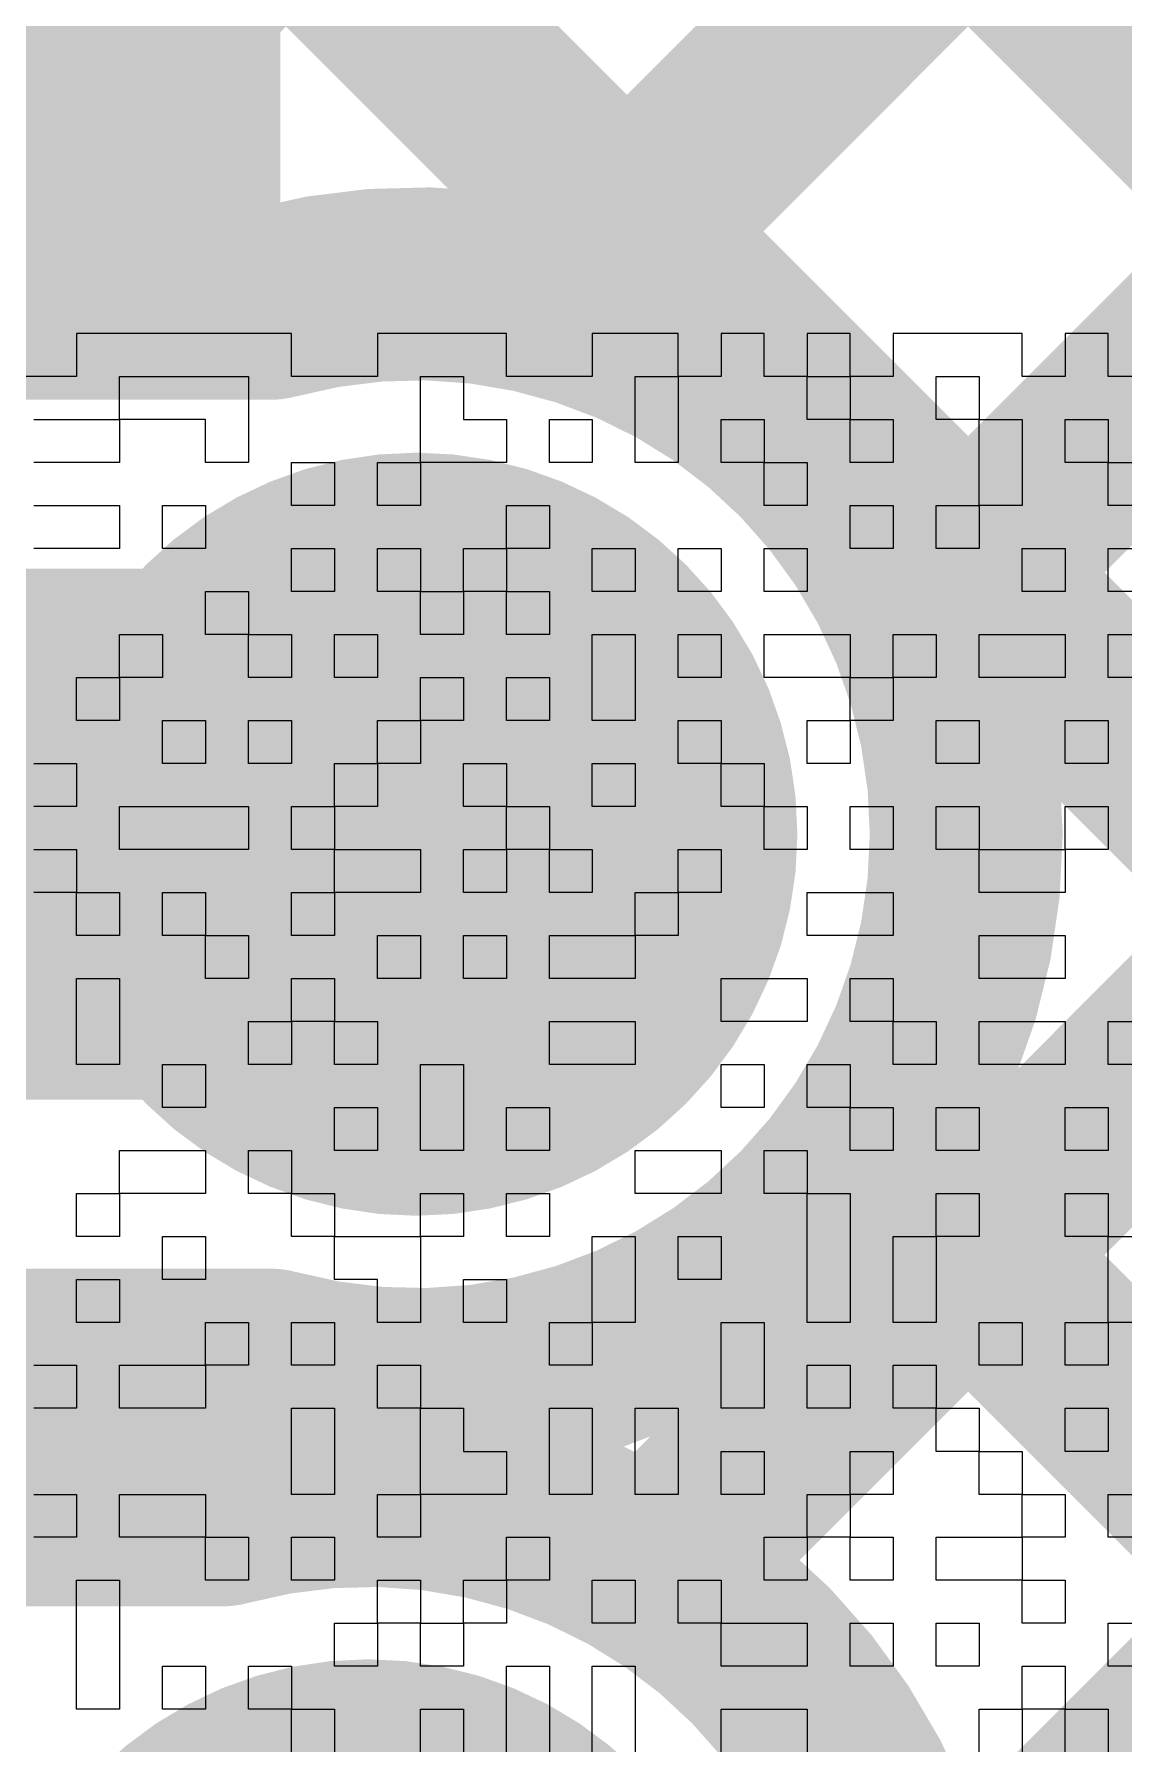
# Model space of a CAD drawing. Header units: millimetres. Extents: x 3.06 to 5.82, y 1.29 to 3.84.
# Drawn here: x 4.9252 to 4.9703, y 3.0203 to 3.0912 of the extents above; entities that cross this region are included whole.
import ezdxf

# ---------------------------------------------------------------- set-up
doc = ezdxf.new("R2010")
doc.units = ezdxf.units.MM
doc.header["$MEASUREMENT"] = 0
for name, color, linetype in [('BottomLayer', 5, 'Continuous'), ('BottomOverlay', 54, 'Continuous'), ('BottomSolder', 6, 'Continuous'), ('MultiLayer', 9, 'Continuous'), ('TopLayer', 1, 'Continuous'), ('TopSolder', 216, 'Continuous'), ('ViaHoleLayer', 16, 'Continuous')]:
    doc.layers.add(name, color=color, linetype=linetype)

msp = doc.modelspace()

# ---------------------------------------------------------------- linework, layer by layer
at = {"layer": 'BottomLayer'}
for points, const_width in [([(4.80845, 3.196), (4.92445, 3.08)], 0.008), ([(4.836734, 3.196), (5.022, 3.010734)], 0.008), ([(4.865018, 3.196), (5.022, 3.039018)], 0.008), ([(4.918478, 3.08), (5.021816, 3.183339)], 0.008), ([(4.946819, 3.080056), (5.022, 3.155238)], 0.008), ([(4.961986, 3.06694), (5.022, 3.126954)], 0.008), ([(4.950833, 3.027502), (5.022, 3.098669)], 0.008), ([(4.882494, 3.08), (4.934972, 3.08)], 0.008), ([(4.961714, 3.010099), (5.022, 3.070385)], 0.008), ([(4.882494, 3.058), (4.941, 3.058)], 0.022), ([(4.959623, 3.044827), (5.022, 2.98245)], 0.008), ([(4.882494, 3.036), (4.934972, 3.036)], 0.008), ([(4.925046, 3.03), (4.931046, 3.036)], 0.008), ([(4.940976, 3.035189), (4.946689, 3.029476)], 0.008), ([(4.898, 3.03), (4.932972, 3.03)], 0.008)]:
    msp.add_lwpolyline(points, dxfattribs=dict(at, const_width=const_width))
at = {"layer": 'BottomLayer', "const_width": 0.008}
for points in [[(4.934972, 3.08, -0.494904), (4.963811, 3.058)], [(4.963811, 3.058, -0.494904), (4.934972, 3.036)], [(4.932972, 3.03, -0.494904), (4.961811, 3.008)]]:
    msp.add_lwpolyline(points, format="xyb", dxfattribs=at)
at = {"layer": 'BottomLayer'}
for points, const_width in [([(4.92245, 3.08, 1), (4.92645, 3.08, 1)], 0.004), ([(4.932972, 3.08, 1), (4.936972, 3.08, 1)], 0.004), ([(4.932972, 3.08, 1), (4.936972, 3.08, 1)], 0.004), ([(4.944819, 3.080056, 1), (4.948818, 3.080056, 1)], 0.004), ([(4.959986, 3.06694, 1), (4.963986, 3.06694, 1)], 0.004), ([(4.935094, 3.058, 1), (4.946905, 3.058, 1)], 0.011811), ([(4.9355, 3.058, 1), (4.9465, 3.058, 1)], 0.011), ([(4.961811, 3.058, 1), (4.965811, 3.058, 1)], 0.004), ([(4.961811, 3.058, 1), (4.965811, 3.058, 1)], 0.004), ([(4.957623, 3.044827, 1), (4.961623, 3.044827, 1)], 0.004), ([(4.929046, 3.036, 1), (4.933046, 3.036, 1)], 0.004), ([(4.932972, 3.036, 1), (4.936972, 3.036, 1)], 0.004), ([(4.932972, 3.036, 1), (4.936972, 3.036, 1)], 0.004), ([(4.938976, 3.035189, 1), (4.942976, 3.035189, 1)], 0.004), ([(4.923046, 3.03, 1), (4.927046, 3.03, 1)], 0.004), ([(4.930972, 3.03, 1), (4.934972, 3.03, 1)], 0.004), ([(4.930972, 3.03, 1), (4.934972, 3.03, 1)], 0.004), ([(4.944689, 3.029476, 1), (4.948689, 3.029476, 1)], 0.004), ([(4.948833, 3.027502, 1), (4.952833, 3.027502, 1)], 0.004)]:
    msp.add_lwpolyline(points, format="xyb", close=True, dxfattribs=dict(at, const_width=const_width))
at = {"layer": 'BottomOverlay'}
for p, q in [((4.935837, 3.078752), (4.926929, 3.078752)), ((4.926929, 3.078752), (4.926929, 3.07697)), ((4.935837, 3.07697), (4.935837, 3.078752)), ((4.944746, 3.078752), (4.939401, 3.078752)), ((4.939401, 3.078752), (4.939401, 3.07697)), ((4.944746, 3.07697), (4.944746, 3.078752)), ((4.951873, 3.078752), (4.948309, 3.078752)), ((4.948309, 3.078752), (4.948309, 3.07697)), ((4.951873, 3.07697), (4.951873, 3.078752)), ((4.955437, 3.078752), (4.953655, 3.078752)), ((4.953655, 3.078752), (4.953655, 3.07697)), ((4.955437, 3.07697), (4.955437, 3.078752)), ((4.959, 3.078752), (4.957218, 3.078752)), ((4.957218, 3.078752), (4.957218, 3.07697)), ((4.959, 3.07697), (4.959, 3.078752)), ((4.966127, 3.078752), (4.960782, 3.078752)), ((4.960782, 3.078752), (4.960782, 3.07697)), ((4.966127, 3.07697), (4.966127, 3.078752)), ((4.96969, 3.078752), (4.967909, 3.078752)), ((4.967909, 3.078752), (4.967909, 3.07697)), ((4.96969, 3.07697), (4.96969, 3.078752)), ((4.926929, 3.07697), (4.923365, 3.07697)), ((4.928711, 3.075189), (4.928711, 3.07697)), ((4.928711, 3.07697), (4.934056, 3.07697)), ((4.934056, 3.07697), (4.934056, 3.075189)), ((4.939401, 3.07697), (4.935837, 3.07697)), ((4.941183, 3.075189), (4.941183, 3.07697)), ((4.941183, 3.07697), (4.942964, 3.07697)), ((4.942964, 3.07697), (4.942964, 3.075189)), ((4.948309, 3.07697), (4.944746, 3.07697)), ((4.950091, 3.075189), (4.950091, 3.07697)), ((4.950091, 3.07697), (4.951873, 3.07697)), ((4.953655, 3.07697), (4.951873, 3.07697)), ((4.951873, 3.07697), (4.951873, 3.075189)), ((4.957218, 3.07697), (4.955437, 3.07697)), ((4.957218, 3.075189), (4.957218, 3.07697)), ((4.957218, 3.07697), (4.959, 3.07697)), ((4.960782, 3.07697), (4.959, 3.07697)), ((4.959, 3.07697), (4.959, 3.075189)), ((4.962563, 3.075189), (4.962563, 3.07697)), ((4.962563, 3.07697), (4.964345, 3.07697)), ((4.964345, 3.07697), (4.964345, 3.075189)), ((4.967909, 3.07697), (4.966127, 3.07697)), ((4.971472, 3.07697), (4.96969, 3.07697)), ((4.925147, 3.075189), (4.928711, 3.075189)), ((4.932274, 3.075189), (4.928711, 3.075189)), ((4.928711, 3.075189), (4.928711, 3.073407)), ((4.932274, 3.073407), (4.932274, 3.075189)), ((4.934056, 3.075189), (4.934056, 3.073407)), ((4.941183, 3.073407), (4.941183, 3.075189)), ((4.942964, 3.075189), (4.944746, 3.075189)), ((4.944746, 3.075189), (4.944746, 3.073407)), ((4.946528, 3.073407), (4.946528, 3.075189)), ((4.946528, 3.075189), (4.948309, 3.075189)), ((4.948309, 3.075189), (4.948309, 3.073407)), ((4.950091, 3.073407), (4.950091, 3.075189)), ((4.951873, 3.075189), (4.951873, 3.073407)), ((4.953655, 3.073407), (4.953655, 3.075189)), ((4.953655, 3.075189), (4.955437, 3.075189)), ((4.955437, 3.075189), (4.955437, 3.073407)), ((4.959, 3.075189), (4.957218, 3.075189)), ((4.959, 3.073407), (4.959, 3.075189)), ((4.959, 3.075189), (4.960782, 3.075189)), ((4.960782, 3.075189), (4.960782, 3.073407)), ((4.964345, 3.075189), (4.962563, 3.075189)), ((4.964345, 3.073407), (4.964345, 3.075189)), ((4.964345, 3.075189), (4.966127, 3.075189)), ((4.966127, 3.075189), (4.966127, 3.073407)), ((4.967909, 3.073407), (4.967909, 3.075189)), ((4.967909, 3.075189), (4.96969, 3.075189)), ((4.96969, 3.075189), (4.96969, 3.073407)), ((4.928711, 3.073407), (4.925147, 3.073407)), ((4.934056, 3.073407), (4.932274, 3.073407)), ((4.935837, 3.071625), (4.935837, 3.073407)), ((4.935837, 3.073407), (4.937619, 3.073407)), ((4.937619, 3.073407), (4.937619, 3.071625)), ((4.939401, 3.071625), (4.939401, 3.073407)), ((4.939401, 3.073407), (4.941183, 3.073407)), ((4.944746, 3.073407), (4.941183, 3.073407)), ((4.941183, 3.073407), (4.941183, 3.071625)), ((4.948309, 3.073407), (4.946528, 3.073407)), ((4.951873, 3.073407), (4.950091, 3.073407)), ((4.955437, 3.073407), (4.953655, 3.073407)), ((4.955437, 3.071625), (4.955437, 3.073407)), ((4.955437, 3.073407), (4.957218, 3.073407)), ((4.957218, 3.073407), (4.957218, 3.071625)), ((4.960782, 3.073407), (4.959, 3.073407)), ((4.964345, 3.071625), (4.964345, 3.073407)), ((4.966127, 3.073407), (4.966127, 3.071625)), ((4.96969, 3.073407), (4.967909, 3.073407)), ((4.96969, 3.071625), (4.96969, 3.073407)), ((4.96969, 3.073407), (4.971472, 3.073407)), ((4.925147, 3.071625), (4.928711, 3.071625)), ((4.928711, 3.071625), (4.928711, 3.069843)), ((4.930492, 3.069843), (4.930492, 3.071625)), ((4.930492, 3.071625), (4.932274, 3.071625)), ((4.932274, 3.071625), (4.932274, 3.069843)), ((4.937619, 3.071625), (4.935837, 3.071625)), ((4.941183, 3.071625), (4.939401, 3.071625)), ((4.944746, 3.069843), (4.944746, 3.071625)), ((4.944746, 3.071625), (4.946528, 3.071625)), ((4.946528, 3.071625), (4.946528, 3.069843)), ((4.957218, 3.071625), (4.955437, 3.071625)), ((4.959, 3.069843), (4.959, 3.071625)), ((4.959, 3.071625), (4.960782, 3.071625)), ((4.960782, 3.071625), (4.960782, 3.069843)), ((4.962563, 3.069843), (4.962563, 3.071625)), ((4.962563, 3.071625), (4.964345, 3.071625)), ((4.966127, 3.071625), (4.964345, 3.071625)), ((4.964345, 3.071625), (4.964345, 3.069843)), ((4.971472, 3.071625), (4.96969, 3.071625)), ((4.928711, 3.069843), (4.925147, 3.069843)), ((4.932274, 3.069843), (4.930492, 3.069843)), ((4.935837, 3.068062), (4.935837, 3.069843)), ((4.935837, 3.069843), (4.937619, 3.069843)), ((4.937619, 3.069843), (4.937619, 3.068062)), ((4.939401, 3.068062), (4.939401, 3.069843)), ((4.939401, 3.069843), (4.941183, 3.069843)), ((4.941183, 3.069843), (4.941183, 3.068062)), ((4.942964, 3.068062), (4.942964, 3.069843)), ((4.942964, 3.069843), (4.944746, 3.069843)), ((4.946528, 3.069843), (4.944746, 3.069843)), ((4.944746, 3.069843), (4.944746, 3.068062)), ((4.948309, 3.068062), (4.948309, 3.069843)), ((4.948309, 3.069843), (4.950091, 3.069843)), ((4.950091, 3.069843), (4.950091, 3.068062)), ((4.951873, 3.068062), (4.951873, 3.069843)), ((4.951873, 3.069843), (4.953655, 3.069843)), ((4.953655, 3.069843), (4.953655, 3.068062)), ((4.955437, 3.068062), (4.955437, 3.069843)), ((4.955437, 3.069843), (4.957218, 3.069843)), ((4.957218, 3.069843), (4.957218, 3.068062)), ((4.960782, 3.069843), (4.959, 3.069843)), ((4.964345, 3.069843), (4.962563, 3.069843)), ((4.966127, 3.068062), (4.966127, 3.069843)), ((4.966127, 3.069843), (4.967909, 3.069843)), ((4.967909, 3.069843), (4.967909, 3.068062)), ((4.96969, 3.068062), (4.96969, 3.069843)), ((4.96969, 3.069843), (4.971472, 3.069843)), ((4.932274, 3.06628), (4.932274, 3.068062)), ((4.932274, 3.068062), (4.934056, 3.068062)), ((4.934056, 3.068062), (4.934056, 3.06628)), ((4.937619, 3.068062), (4.935837, 3.068062)), ((4.941183, 3.068062), (4.939401, 3.068062)), ((4.941183, 3.06628), (4.941183, 3.068062)), ((4.941183, 3.068062), (4.942964, 3.068062)), ((4.944746, 3.068062), (4.942964, 3.068062)), ((4.942964, 3.068062), (4.942964, 3.06628)), ((4.944746, 3.06628), (4.944746, 3.068062)), ((4.944746, 3.068062), (4.946528, 3.068062)), ((4.946528, 3.068062), (4.946528, 3.06628)), ((4.950091, 3.068062), (4.948309, 3.068062)), ((4.953655, 3.068062), (4.951873, 3.068062)), ((4.957218, 3.068062), (4.955437, 3.068062)), ((4.967909, 3.068062), (4.966127, 3.068062)), ((4.971472, 3.068062), (4.96969, 3.068062)), ((4.928711, 3.064498), (4.928711, 3.06628)), ((4.928711, 3.06628), (4.930492, 3.06628)), ((4.930492, 3.06628), (4.930492, 3.064498)), ((4.934056, 3.06628), (4.932274, 3.06628)), ((4.934056, 3.064498), (4.934056, 3.06628)), ((4.934056, 3.06628), (4.935837, 3.06628)), ((4.935837, 3.06628), (4.935837, 3.064498)), ((4.937619, 3.064498), (4.937619, 3.06628)), ((4.937619, 3.06628), (4.939401, 3.06628)), ((4.939401, 3.06628), (4.939401, 3.064498)), ((4.942964, 3.06628), (4.941183, 3.06628)), ((4.946528, 3.06628), (4.944746, 3.06628)), ((4.948309, 3.064498), (4.948309, 3.06628)), ((4.948309, 3.06628), (4.950091, 3.06628)), ((4.950091, 3.06628), (4.950091, 3.064498)), ((4.951873, 3.064498), (4.951873, 3.06628)), ((4.951873, 3.06628), (4.953655, 3.06628)), ((4.953655, 3.06628), (4.953655, 3.064498)), ((4.955437, 3.064498), (4.955437, 3.06628)), ((4.955437, 3.06628), (4.959, 3.06628)), ((4.959, 3.06628), (4.959, 3.064498)), ((4.960782, 3.064498), (4.960782, 3.06628)), ((4.960782, 3.06628), (4.962563, 3.06628)), ((4.962563, 3.06628), (4.962563, 3.064498)), ((4.964345, 3.064498), (4.964345, 3.06628)), ((4.964345, 3.06628), (4.967909, 3.06628)), ((4.967909, 3.06628), (4.967909, 3.064498)), ((4.96969, 3.064498), (4.96969, 3.06628)), ((4.96969, 3.06628), (4.971472, 3.06628)), ((4.926929, 3.062717), (4.926929, 3.064498)), ((4.926929, 3.064498), (4.928711, 3.064498)), ((4.930492, 3.064498), (4.928711, 3.064498)), ((4.928711, 3.064498), (4.928711, 3.062717)), ((4.935837, 3.064498), (4.934056, 3.064498)), ((4.939401, 3.064498), (4.937619, 3.064498)), ((4.941183, 3.062717), (4.941183, 3.064498)), ((4.941183, 3.064498), (4.942964, 3.064498)), ((4.942964, 3.064498), (4.942964, 3.062717)), ((4.944746, 3.062717), (4.944746, 3.064498)), ((4.944746, 3.064498), (4.946528, 3.064498)), ((4.946528, 3.064498), (4.946528, 3.062717)), ((4.948309, 3.062717), (4.948309, 3.064498)), ((4.950091, 3.064498), (4.950091, 3.062717)), ((4.953655, 3.064498), (4.951873, 3.064498)), ((4.959, 3.064498), (4.955437, 3.064498)), ((4.959, 3.062717), (4.959, 3.064498)), ((4.959, 3.064498), (4.960782, 3.064498)), ((4.962563, 3.064498), (4.960782, 3.064498)), ((4.960782, 3.064498), (4.960782, 3.062717)), ((4.967909, 3.064498), (4.964345, 3.064498)), ((4.971472, 3.064498), (4.96969, 3.064498)), ((4.928711, 3.062717), (4.926929, 3.062717)), ((4.930492, 3.060935), (4.930492, 3.062717)), ((4.930492, 3.062717), (4.932274, 3.062717)), ((4.932274, 3.062717), (4.932274, 3.060935)), ((4.934056, 3.060935), (4.934056, 3.062717)), ((4.934056, 3.062717), (4.935837, 3.062717)), ((4.935837, 3.062717), (4.935837, 3.060935)), ((4.939401, 3.060935), (4.939401, 3.062717)), ((4.939401, 3.062717), (4.941183, 3.062717)), ((4.942964, 3.062717), (4.941183, 3.062717)), ((4.941183, 3.062717), (4.941183, 3.060935)), ((4.946528, 3.062717), (4.944746, 3.062717)), ((4.950091, 3.062717), (4.948309, 3.062717)), ((4.951873, 3.060935), (4.951873, 3.062717)), ((4.951873, 3.062717), (4.953655, 3.062717)), ((4.953655, 3.062717), (4.953655, 3.060935)), ((4.957218, 3.060935), (4.957218, 3.062717)), ((4.957218, 3.062717), (4.959, 3.062717)), ((4.960782, 3.062717), (4.959, 3.062717)), ((4.959, 3.062717), (4.959, 3.060935)), ((4.962563, 3.060935), (4.962563, 3.062717)), ((4.962563, 3.062717), (4.964345, 3.062717)), ((4.964345, 3.062717), (4.964345, 3.060935)), ((4.967909, 3.060935), (4.967909, 3.062717)), ((4.967909, 3.062717), (4.96969, 3.062717)), ((4.96969, 3.062717), (4.96969, 3.060935)), ((4.925147, 3.060935), (4.926929, 3.060935)), ((4.926929, 3.060935), (4.926929, 3.059153)), ((4.932274, 3.060935), (4.930492, 3.060935)), ((4.935837, 3.060935), (4.934056, 3.060935)), ((4.937619, 3.059153), (4.937619, 3.060935)), ((4.937619, 3.060935), (4.939401, 3.060935)), ((4.941183, 3.060935), (4.939401, 3.060935)), ((4.939401, 3.060935), (4.939401, 3.059153)), ((4.942964, 3.059153), (4.942964, 3.060935)), ((4.942964, 3.060935), (4.944746, 3.060935)), ((4.944746, 3.060935), (4.944746, 3.059153)), ((4.948309, 3.059153), (4.948309, 3.060935)), ((4.948309, 3.060935), (4.950091, 3.060935)), ((4.950091, 3.060935), (4.950091, 3.059153)), ((4.953655, 3.060935), (4.951873, 3.060935)), ((4.953655, 3.059153), (4.953655, 3.060935)), ((4.953655, 3.060935), (4.955437, 3.060935)), ((4.955437, 3.060935), (4.955437, 3.059153)), ((4.959, 3.060935), (4.957218, 3.060935)), ((4.964345, 3.060935), (4.962563, 3.060935)), ((4.96969, 3.060935), (4.967909, 3.060935)), ((4.926929, 3.059153), (4.925147, 3.059153)), ((4.928711, 3.057371), (4.928711, 3.059153)), ((4.928711, 3.059153), (4.934056, 3.059153)), ((4.934056, 3.059153), (4.934056, 3.057371)), ((4.935837, 3.057371), (4.935837, 3.059153)), ((4.935837, 3.059153), (4.937619, 3.059153)), ((4.939401, 3.059153), (4.937619, 3.059153)), ((4.937619, 3.059153), (4.937619, 3.057371)), ((4.944746, 3.059153), (4.942964, 3.059153)), ((4.944746, 3.057371), (4.944746, 3.059153)), ((4.944746, 3.059153), (4.946528, 3.059153)), ((4.946528, 3.059153), (4.946528, 3.057371)), ((4.950091, 3.059153), (4.948309, 3.059153)), ((4.955437, 3.059153), (4.953655, 3.059153)), ((4.955437, 3.057371), (4.955437, 3.059153)), ((4.955437, 3.059153), (4.957218, 3.059153)), ((4.957218, 3.059153), (4.957218, 3.057371)), ((4.959, 3.057371), (4.959, 3.059153)), ((4.959, 3.059153), (4.960782, 3.059153)), ((4.960782, 3.059153), (4.960782, 3.057371)), ((4.962563, 3.057371), (4.962563, 3.059153)), ((4.962563, 3.059153), (4.964345, 3.059153)), ((4.964345, 3.059153), (4.964345, 3.057371)), ((4.967909, 3.057371), (4.967909, 3.059153)), ((4.967909, 3.059153), (4.96969, 3.059153)), ((4.96969, 3.059153), (4.96969, 3.057371)), ((4.925147, 3.057371), (4.926929, 3.057371)), ((4.926929, 3.057371), (4.926929, 3.05559)), ((4.934056, 3.057371), (4.928711, 3.057371)), ((4.937619, 3.057371), (4.935837, 3.057371)), ((4.937619, 3.05559), (4.937619, 3.057371)), ((4.937619, 3.057371), (4.941183, 3.057371)), ((4.941183, 3.057371), (4.941183, 3.05559)), ((4.942964, 3.05559), (4.942964, 3.057371)), ((4.942964, 3.057371), (4.944746, 3.057371)), ((4.946528, 3.057371), (4.944746, 3.057371)), ((4.944746, 3.057371), (4.944746, 3.05559)), ((4.946528, 3.05559), (4.946528, 3.057371)), ((4.946528, 3.057371), (4.948309, 3.057371)), ((4.948309, 3.057371), (4.948309, 3.05559)), ((4.951873, 3.05559), (4.951873, 3.057371)), ((4.951873, 3.057371), (4.953655, 3.057371)), ((4.953655, 3.057371), (4.953655, 3.05559)), ((4.957218, 3.057371), (4.955437, 3.057371)), ((4.960782, 3.057371), (4.959, 3.057371)), ((4.964345, 3.057371), (4.962563, 3.057371)), ((4.964345, 3.05559), (4.964345, 3.057371)), ((4.964345, 3.057371), (4.967909, 3.057371)), ((4.96969, 3.057371), (4.967909, 3.057371)), ((4.967909, 3.057371), (4.967909, 3.05559)), ((4.926929, 3.05559), (4.925147, 3.05559)), ((4.926929, 3.053808), (4.926929, 3.05559)), ((4.926929, 3.05559), (4.928711, 3.05559)), ((4.928711, 3.05559), (4.928711, 3.053808)), ((4.930492, 3.053808), (4.930492, 3.05559)), ((4.930492, 3.05559), (4.932274, 3.05559)), ((4.932274, 3.05559), (4.932274, 3.053808)), ((4.935837, 3.053808), (4.935837, 3.05559)), ((4.935837, 3.05559), (4.937619, 3.05559)), ((4.941183, 3.05559), (4.937619, 3.05559)), ((4.937619, 3.05559), (4.937619, 3.053808)), ((4.944746, 3.05559), (4.942964, 3.05559)), ((4.948309, 3.05559), (4.946528, 3.05559)), ((4.950091, 3.053808), (4.950091, 3.05559)), ((4.950091, 3.05559), (4.951873, 3.05559)), ((4.953655, 3.05559), (4.951873, 3.05559)), ((4.951873, 3.05559), (4.951873, 3.053808)), ((4.957218, 3.053808), (4.957218, 3.05559)), ((4.957218, 3.05559), (4.960782, 3.05559)), ((4.960782, 3.05559), (4.960782, 3.053808)), ((4.967909, 3.05559), (4.964345, 3.05559)), ((4.928711, 3.053808), (4.926929, 3.053808)), ((4.932274, 3.053808), (4.930492, 3.053808)), ((4.932274, 3.052026), (4.932274, 3.053808)), ((4.932274, 3.053808), (4.934056, 3.053808)), ((4.934056, 3.053808), (4.934056, 3.052026)), ((4.937619, 3.053808), (4.935837, 3.053808)), ((4.939401, 3.052026), (4.939401, 3.053808)), ((4.939401, 3.053808), (4.941183, 3.053808)), ((4.941183, 3.053808), (4.941183, 3.052026)), ((4.942964, 3.052026), (4.942964, 3.053808)), ((4.942964, 3.053808), (4.944746, 3.053808)), ((4.944746, 3.053808), (4.944746, 3.052026)), ((4.946528, 3.052026), (4.946528, 3.053808)), ((4.946528, 3.053808), (4.950091, 3.053808)), ((4.951873, 3.053808), (4.950091, 3.053808)), ((4.950091, 3.053808), (4.950091, 3.052026)), ((4.960782, 3.053808), (4.957218, 3.053808)), ((4.964345, 3.052026), (4.964345, 3.053808)), ((4.964345, 3.053808), (4.967909, 3.053808)), ((4.967909, 3.053808), (4.967909, 3.052026)), ((4.926929, 3.050244), (4.926929, 3.052026)), ((4.926929, 3.052026), (4.928711, 3.052026)), ((4.928711, 3.052026), (4.928711, 3.050244)), ((4.934056, 3.052026), (4.932274, 3.052026)), ((4.935837, 3.050244), (4.935837, 3.052026)), ((4.935837, 3.052026), (4.937619, 3.052026)), ((4.937619, 3.052026), (4.937619, 3.050244)), ((4.941183, 3.052026), (4.939401, 3.052026)), ((4.944746, 3.052026), (4.942964, 3.052026)), ((4.950091, 3.052026), (4.946528, 3.052026)), ((4.953655, 3.050244), (4.953655, 3.052026)), ((4.953655, 3.052026), (4.957218, 3.052026)), ((4.957218, 3.052026), (4.957218, 3.050244)), ((4.959, 3.050244), (4.959, 3.052026)), ((4.959, 3.052026), (4.960782, 3.052026)), ((4.960782, 3.052026), (4.960782, 3.050244)), ((4.967909, 3.052026), (4.964345, 3.052026)), ((4.926929, 3.048463), (4.926929, 3.050244)), ((4.928711, 3.050244), (4.928711, 3.048463)), ((4.934056, 3.048463), (4.934056, 3.050244)), ((4.934056, 3.050244), (4.935837, 3.050244)), ((4.937619, 3.050244), (4.935837, 3.050244)), ((4.935837, 3.050244), (4.935837, 3.048463)), ((4.937619, 3.048463), (4.937619, 3.050244)), ((4.937619, 3.050244), (4.939401, 3.050244)), ((4.939401, 3.050244), (4.939401, 3.048463)), ((4.946528, 3.048463), (4.946528, 3.050244)), ((4.946528, 3.050244), (4.950091, 3.050244)), ((4.950091, 3.050244), (4.950091, 3.048463)), ((4.957218, 3.050244), (4.953655, 3.050244)), ((4.960782, 3.050244), (4.959, 3.050244)), ((4.960782, 3.048463), (4.960782, 3.050244)), ((4.960782, 3.050244), (4.962563, 3.050244)), ((4.962563, 3.050244), (4.962563, 3.048463)), ((4.964345, 3.048463), (4.964345, 3.050244)), ((4.964345, 3.050244), (4.967909, 3.050244)), ((4.967909, 3.050244), (4.967909, 3.048463)), ((4.96969, 3.048463), (4.96969, 3.050244)), ((4.96969, 3.050244), (4.971472, 3.050244)), ((4.928711, 3.048463), (4.926929, 3.048463)), ((4.930492, 3.046681), (4.930492, 3.048463)), ((4.930492, 3.048463), (4.932274, 3.048463)), ((4.932274, 3.048463), (4.932274, 3.046681)), ((4.935837, 3.048463), (4.934056, 3.048463)), ((4.939401, 3.048463), (4.937619, 3.048463)), ((4.941183, 3.046681), (4.941183, 3.048463)), ((4.941183, 3.048463), (4.942964, 3.048463)), ((4.942964, 3.048463), (4.942964, 3.046681)), ((4.950091, 3.048463), (4.946528, 3.048463)), ((4.953655, 3.046681), (4.953655, 3.048463)), ((4.953655, 3.048463), (4.955437, 3.048463)), ((4.955437, 3.048463), (4.955437, 3.046681)), ((4.957218, 3.046681), (4.957218, 3.048463)), ((4.957218, 3.048463), (4.959, 3.048463)), ((4.959, 3.048463), (4.959, 3.046681)), ((4.962563, 3.048463), (4.960782, 3.048463)), ((4.967909, 3.048463), (4.964345, 3.048463)), ((4.971472, 3.048463), (4.96969, 3.048463)), ((4.932274, 3.046681), (4.930492, 3.046681)), ((4.937619, 3.044899), (4.937619, 3.046681)), ((4.937619, 3.046681), (4.939401, 3.046681)), ((4.939401, 3.046681), (4.939401, 3.044899)), ((4.941183, 3.044899), (4.941183, 3.046681)), ((4.942964, 3.046681), (4.942964, 3.044899)), ((4.944746, 3.044899), (4.944746, 3.046681)), ((4.944746, 3.046681), (4.946528, 3.046681)), ((4.946528, 3.046681), (4.946528, 3.044899)), ((4.955437, 3.046681), (4.953655, 3.046681)), ((4.959, 3.046681), (4.957218, 3.046681)), ((4.959, 3.044899), (4.959, 3.046681)), ((4.959, 3.046681), (4.960782, 3.046681)), ((4.960782, 3.046681), (4.960782, 3.044899)), ((4.962563, 3.044899), (4.962563, 3.046681)), ((4.962563, 3.046681), (4.964345, 3.046681)), ((4.964345, 3.046681), (4.964345, 3.044899)), ((4.967909, 3.044899), (4.967909, 3.046681)), ((4.967909, 3.046681), (4.96969, 3.046681)), ((4.96969, 3.046681), (4.96969, 3.044899)), ((4.928711, 3.043118), (4.928711, 3.044899)), ((4.928711, 3.044899), (4.932274, 3.044899)), ((4.932274, 3.044899), (4.932274, 3.043118)), ((4.934056, 3.043118), (4.934056, 3.044899)), ((4.934056, 3.044899), (4.935837, 3.044899)), ((4.935837, 3.044899), (4.935837, 3.043118)), ((4.939401, 3.044899), (4.937619, 3.044899)), ((4.942964, 3.044899), (4.941183, 3.044899)), ((4.946528, 3.044899), (4.944746, 3.044899)), ((4.950091, 3.043118), (4.950091, 3.044899)), ((4.950091, 3.044899), (4.953655, 3.044899)), ((4.953655, 3.044899), (4.953655, 3.043118)), ((4.955437, 3.043118), (4.955437, 3.044899)), ((4.955437, 3.044899), (4.957218, 3.044899)), ((4.957218, 3.044899), (4.957218, 3.043118)), ((4.960782, 3.044899), (4.959, 3.044899)), ((4.964345, 3.044899), (4.962563, 3.044899)), ((4.96969, 3.044899), (4.967909, 3.044899)), ((4.926929, 3.041336), (4.926929, 3.043118)), ((4.926929, 3.043118), (4.928711, 3.043118)), ((4.932274, 3.043118), (4.928711, 3.043118)), ((4.928711, 3.043118), (4.928711, 3.041336)), ((4.935837, 3.043118), (4.934056, 3.043118)), ((4.935837, 3.041336), (4.935837, 3.043118)), ((4.935837, 3.043118), (4.937619, 3.043118)), ((4.937619, 3.043118), (4.937619, 3.041336)), ((4.941183, 3.041336), (4.941183, 3.043118)), ((4.941183, 3.043118), (4.942964, 3.043118)), ((4.942964, 3.043118), (4.942964, 3.041336)), ((4.944746, 3.041336), (4.944746, 3.043118)), ((4.944746, 3.043118), (4.946528, 3.043118)), ((4.946528, 3.043118), (4.946528, 3.041336)), ((4.953655, 3.043118), (4.950091, 3.043118)), ((4.957218, 3.043118), (4.955437, 3.043118)), ((4.957218, 3.041336), (4.957218, 3.043118)), ((4.957218, 3.043118), (4.959, 3.043118)), ((4.959, 3.043118), (4.959, 3.041336)), ((4.962563, 3.041336), (4.962563, 3.043118)), ((4.962563, 3.043118), (4.964345, 3.043118)), ((4.964345, 3.043118), (4.964345, 3.041336)), ((4.967909, 3.041336), (4.967909, 3.043118)), ((4.967909, 3.043118), (4.96969, 3.043118)), ((4.96969, 3.043118), (4.96969, 3.041336)), ((4.928711, 3.041336), (4.926929, 3.041336)), ((4.930492, 3.039554), (4.930492, 3.041336)), ((4.930492, 3.041336), (4.932274, 3.041336)), ((4.932274, 3.041336), (4.932274, 3.039554)), ((4.937619, 3.041336), (4.935837, 3.041336)), ((4.937619, 3.039554), (4.937619, 3.041336)), ((4.937619, 3.041336), (4.941183, 3.041336)), ((4.942964, 3.041336), (4.941183, 3.041336)), ((4.941183, 3.041336), (4.941183, 3.039554)), ((4.946528, 3.041336), (4.944746, 3.041336)), ((4.948309, 3.039554), (4.948309, 3.041336)), ((4.948309, 3.041336), (4.950091, 3.041336)), ((4.950091, 3.041336), (4.950091, 3.039554)), ((4.951873, 3.039554), (4.951873, 3.041336)), ((4.951873, 3.041336), (4.953655, 3.041336)), ((4.953655, 3.041336), (4.953655, 3.039554)), ((4.957218, 3.039554), (4.957218, 3.041336)), ((4.959, 3.041336), (4.959, 3.039554)), ((4.960782, 3.039554), (4.960782, 3.041336)), ((4.960782, 3.041336), (4.962563, 3.041336)), ((4.964345, 3.041336), (4.962563, 3.041336)), ((4.962563, 3.041336), (4.962563, 3.039554)), ((4.96969, 3.041336), (4.967909, 3.041336)), ((4.96969, 3.039554), (4.96969, 3.041336)), ((4.96969, 3.041336), (4.971472, 3.041336)), ((4.926929, 3.037772), (4.926929, 3.039554)), ((4.926929, 3.039554), (4.928711, 3.039554)), ((4.928711, 3.039554), (4.928711, 3.037772)), ((4.932274, 3.039554), (4.930492, 3.039554)), ((4.939401, 3.039554), (4.937619, 3.039554)), ((4.939401, 3.037772), (4.939401, 3.039554)), ((4.941183, 3.039554), (4.941183, 3.037772)), ((4.942964, 3.037772), (4.942964, 3.039554)), ((4.942964, 3.039554), (4.944746, 3.039554)), ((4.944746, 3.039554), (4.944746, 3.037772)), ((4.948309, 3.037772), (4.948309, 3.039554)), ((4.950091, 3.039554), (4.950091, 3.037772)), ((4.953655, 3.039554), (4.951873, 3.039554)), ((4.957218, 3.037772), (4.957218, 3.039554)), ((4.959, 3.039554), (4.959, 3.037772)), ((4.960782, 3.037772), (4.960782, 3.039554)), ((4.962563, 3.039554), (4.962563, 3.037772)), ((4.96969, 3.037772), (4.96969, 3.039554)), ((4.928711, 3.037772), (4.926929, 3.037772)), ((4.932274, 3.035991), (4.932274, 3.037772)), ((4.932274, 3.037772), (4.934056, 3.037772)), ((4.934056, 3.037772), (4.934056, 3.035991)), ((4.935837, 3.035991), (4.935837, 3.037772)), ((4.935837, 3.037772), (4.937619, 3.037772)), ((4.937619, 3.037772), (4.937619, 3.035991)), ((4.941183, 3.037772), (4.939401, 3.037772)), ((4.944746, 3.037772), (4.942964, 3.037772)), ((4.946528, 3.035991), (4.946528, 3.037772)), ((4.946528, 3.037772), (4.948309, 3.037772)), ((4.950091, 3.037772), (4.948309, 3.037772)), ((4.948309, 3.037772), (4.948309, 3.035991)), ((4.953655, 3.035991), (4.953655, 3.037772)), ((4.953655, 3.037772), (4.955437, 3.037772)), ((4.955437, 3.037772), (4.955437, 3.035991)), ((4.959, 3.037772), (4.957218, 3.037772)), ((4.962563, 3.037772), (4.960782, 3.037772)), ((4.964345, 3.035991), (4.964345, 3.037772)), ((4.964345, 3.037772), (4.966127, 3.037772)), ((4.966127, 3.037772), (4.966127, 3.035991)), ((4.967909, 3.035991), (4.967909, 3.037772)), ((4.967909, 3.037772), (4.96969, 3.037772)), ((4.971472, 3.037772), (4.96969, 3.037772)), ((4.96969, 3.037772), (4.96969, 3.035991)), ((4.925147, 3.035991), (4.926929, 3.035991)), ((4.926929, 3.035991), (4.926929, 3.034209)), ((4.928711, 3.034209), (4.928711, 3.035991)), ((4.928711, 3.035991), (4.932274, 3.035991)), ((4.934056, 3.035991), (4.932274, 3.035991)), ((4.932274, 3.035991), (4.932274, 3.034209)), ((4.937619, 3.035991), (4.935837, 3.035991)), ((4.939401, 3.034209), (4.939401, 3.035991)), ((4.939401, 3.035991), (4.941183, 3.035991)), ((4.941183, 3.035991), (4.941183, 3.034209)), ((4.948309, 3.035991), (4.946528, 3.035991)), ((4.953655, 3.034209), (4.953655, 3.035991)), ((4.955437, 3.035991), (4.955437, 3.034209)), ((4.957218, 3.034209), (4.957218, 3.035991)), ((4.957218, 3.035991), (4.959, 3.035991)), ((4.959, 3.035991), (4.959, 3.034209)), ((4.960782, 3.034209), (4.960782, 3.035991)), ((4.960782, 3.035991), (4.962563, 3.035991)), ((4.962563, 3.035991), (4.962563, 3.034209)), ((4.966127, 3.035991), (4.964345, 3.035991)), ((4.96969, 3.035991), (4.967909, 3.035991)), ((4.926929, 3.034209), (4.925147, 3.034209)), ((4.932274, 3.034209), (4.928711, 3.034209)), ((4.935837, 3.032427), (4.935837, 3.034209)), ((4.935837, 3.034209), (4.937619, 3.034209)), ((4.937619, 3.034209), (4.937619, 3.032427)), ((4.941183, 3.034209), (4.939401, 3.034209)), ((4.941183, 3.032427), (4.941183, 3.034209)), ((4.941183, 3.034209), (4.942964, 3.034209)), ((4.942964, 3.034209), (4.942964, 3.032427)), ((4.946528, 3.032427), (4.946528, 3.034209)), ((4.946528, 3.034209), (4.948309, 3.034209)), ((4.948309, 3.034209), (4.948309, 3.032427)), ((4.950091, 3.032427), (4.950091, 3.034209)), ((4.950091, 3.034209), (4.951873, 3.034209)), ((4.951873, 3.034209), (4.951873, 3.032427)), ((4.955437, 3.034209), (4.953655, 3.034209)), ((4.959, 3.034209), (4.957218, 3.034209)), ((4.962563, 3.034209), (4.960782, 3.034209)), ((4.962563, 3.032427), (4.962563, 3.034209)), ((4.962563, 3.034209), (4.964345, 3.034209)), ((4.964345, 3.034209), (4.964345, 3.032427)), ((4.967909, 3.032427), (4.967909, 3.034209)), ((4.967909, 3.034209), (4.96969, 3.034209)), ((4.96969, 3.034209), (4.96969, 3.032427)), ((4.935837, 3.030645), (4.935837, 3.032427)), ((4.937619, 3.032427), (4.937619, 3.030645)), ((4.941183, 3.030645), (4.941183, 3.032427)), ((4.942964, 3.032427), (4.944746, 3.032427)), ((4.944746, 3.032427), (4.944746, 3.030645)), ((4.946528, 3.030645), (4.946528, 3.032427)), ((4.948309, 3.032427), (4.948309, 3.030645)), ((4.950091, 3.030645), (4.950091, 3.032427)), ((4.951873, 3.032427), (4.951873, 3.030645)), ((4.953655, 3.030645), (4.953655, 3.032427)), ((4.953655, 3.032427), (4.955437, 3.032427)), ((4.955437, 3.032427), (4.955437, 3.030645)), ((4.959, 3.030645), (4.959, 3.032427)), ((4.959, 3.032427), (4.960782, 3.032427)), ((4.960782, 3.032427), (4.960782, 3.030645)), ((4.964345, 3.032427), (4.962563, 3.032427)), ((4.964345, 3.030645), (4.964345, 3.032427)), ((4.964345, 3.032427), (4.966127, 3.032427)), ((4.966127, 3.032427), (4.966127, 3.030645)), ((4.96969, 3.032427), (4.967909, 3.032427)), ((4.925147, 3.030645), (4.926929, 3.030645)), ((4.926929, 3.030645), (4.926929, 3.028864)), ((4.928711, 3.028864), (4.928711, 3.030645)), ((4.928711, 3.030645), (4.932274, 3.030645)), ((4.932274, 3.030645), (4.932274, 3.028864)), ((4.937619, 3.030645), (4.935837, 3.030645)), ((4.939401, 3.028864), (4.939401, 3.030645)), ((4.939401, 3.030645), (4.941183, 3.030645)), ((4.944746, 3.030645), (4.941183, 3.030645)), ((4.941183, 3.030645), (4.941183, 3.028864)), ((4.948309, 3.030645), (4.946528, 3.030645)), ((4.951873, 3.030645), (4.950091, 3.030645)), ((4.955437, 3.030645), (4.953655, 3.030645)), ((4.957218, 3.028864), (4.957218, 3.030645)), ((4.957218, 3.030645), (4.959, 3.030645)), ((4.960782, 3.030645), (4.959, 3.030645)), ((4.959, 3.030645), (4.959, 3.028864)), ((4.966127, 3.030645), (4.964345, 3.030645)), ((4.966127, 3.028864), (4.966127, 3.030645)), ((4.966127, 3.030645), (4.967909, 3.030645)), ((4.967909, 3.030645), (4.967909, 3.028864)), ((4.96969, 3.028864), (4.96969, 3.030645)), ((4.96969, 3.030645), (4.975035, 3.030645)), ((4.926929, 3.028864), (4.925147, 3.028864)), ((4.932274, 3.028864), (4.928711, 3.028864)), ((4.932274, 3.027082), (4.932274, 3.028864)), ((4.932274, 3.028864), (4.934056, 3.028864)), ((4.934056, 3.028864), (4.934056, 3.027082)), ((4.935837, 3.027082), (4.935837, 3.028864)), ((4.935837, 3.028864), (4.937619, 3.028864)), ((4.937619, 3.028864), (4.937619, 3.027082)), ((4.941183, 3.028864), (4.939401, 3.028864)), ((4.944746, 3.027082), (4.944746, 3.028864)), ((4.944746, 3.028864), (4.946528, 3.028864)), ((4.946528, 3.028864), (4.946528, 3.027082)), ((4.955437, 3.027082), (4.955437, 3.028864)), ((4.955437, 3.028864), (4.957218, 3.028864)), ((4.959, 3.028864), (4.957218, 3.028864)), ((4.957218, 3.028864), (4.957218, 3.027082)), ((4.959, 3.027082), (4.959, 3.028864)), ((4.959, 3.028864), (4.960782, 3.028864)), ((4.960782, 3.028864), (4.960782, 3.027082)), ((4.962563, 3.027082), (4.962563, 3.028864)), ((4.962563, 3.028864), (4.966127, 3.028864)), ((4.967909, 3.028864), (4.966127, 3.028864)), ((4.966127, 3.028864), (4.966127, 3.027082)), ((4.975035, 3.028864), (4.96969, 3.028864)), ((4.926929, 3.0253), (4.926929, 3.027082)), ((4.926929, 3.027082), (4.928711, 3.027082)), ((4.928711, 3.027082), (4.928711, 3.0253)), ((4.934056, 3.027082), (4.932274, 3.027082)), ((4.937619, 3.027082), (4.935837, 3.027082)), ((4.939401, 3.0253), (4.939401, 3.027082)), ((4.939401, 3.027082), (4.941183, 3.027082)), ((4.941183, 3.027082), (4.941183, 3.0253)), ((4.942964, 3.0253), (4.942964, 3.027082)), ((4.942964, 3.027082), (4.944746, 3.027082)), ((4.946528, 3.027082), (4.944746, 3.027082)), ((4.944746, 3.027082), (4.944746, 3.0253)), ((4.948309, 3.0253), (4.948309, 3.027082)), ((4.948309, 3.027082), (4.950091, 3.027082)), ((4.950091, 3.027082), (4.950091, 3.0253)), ((4.951873, 3.0253), (4.951873, 3.027082)), ((4.951873, 3.027082), (4.953655, 3.027082)), ((4.953655, 3.027082), (4.953655, 3.0253)), ((4.957218, 3.027082), (4.955437, 3.027082)), ((4.960782, 3.027082), (4.959, 3.027082)), ((4.966127, 3.027082), (4.962563, 3.027082)), ((4.966127, 3.0253), (4.966127, 3.027082)), ((4.966127, 3.027082), (4.967909, 3.027082)), ((4.967909, 3.027082), (4.967909, 3.0253)), ((4.926929, 3.023518), (4.926929, 3.0253)), ((4.928711, 3.0253), (4.928711, 3.023518)), ((4.937619, 3.023518), (4.937619, 3.0253)), ((4.937619, 3.0253), (4.939401, 3.0253)), ((4.941183, 3.0253), (4.939401, 3.0253)), ((4.939401, 3.0253), (4.939401, 3.023518)), ((4.941183, 3.023518), (4.941183, 3.0253)), ((4.941183, 3.0253), (4.942964, 3.0253)), ((4.944746, 3.0253), (4.942964, 3.0253)), ((4.942964, 3.0253), (4.942964, 3.023518)), ((4.950091, 3.0253), (4.948309, 3.0253)), ((4.953655, 3.0253), (4.951873, 3.0253)), ((4.953655, 3.023518), (4.953655, 3.0253)), ((4.953655, 3.0253), (4.957218, 3.0253)), ((4.957218, 3.0253), (4.957218, 3.023518)), ((4.959, 3.023518), (4.959, 3.0253)), ((4.959, 3.0253), (4.960782, 3.0253)), ((4.960782, 3.0253), (4.960782, 3.023518)), ((4.962563, 3.023518), (4.962563, 3.0253)), ((4.962563, 3.0253), (4.964345, 3.0253)), ((4.964345, 3.0253), (4.964345, 3.023518)), ((4.967909, 3.0253), (4.966127, 3.0253)), ((4.96969, 3.023518), (4.96969, 3.0253)), ((4.96969, 3.0253), (4.971472, 3.0253)), ((4.926929, 3.021737), (4.926929, 3.023518)), ((4.928711, 3.023518), (4.928711, 3.021737)), ((4.930492, 3.021737), (4.930492, 3.023518)), ((4.930492, 3.023518), (4.932274, 3.023518)), ((4.932274, 3.023518), (4.932274, 3.021737)), ((4.934056, 3.021737), (4.934056, 3.023518)), ((4.934056, 3.023518), (4.935837, 3.023518)), ((4.935837, 3.023518), (4.935837, 3.021737)), ((4.939401, 3.023518), (4.937619, 3.023518)), ((4.942964, 3.023518), (4.941183, 3.023518)), ((4.944746, 3.021737), (4.944746, 3.023518)), ((4.944746, 3.023518), (4.946528, 3.023518)), ((4.946528, 3.023518), (4.946528, 3.021737)), ((4.948309, 3.021737), (4.948309, 3.023518)), ((4.948309, 3.023518), (4.950091, 3.023518)), ((4.950091, 3.023518), (4.950091, 3.021737)), ((4.957218, 3.023518), (4.953655, 3.023518)), ((4.960782, 3.023518), (4.959, 3.023518)), ((4.964345, 3.023518), (4.962563, 3.023518)), ((4.966127, 3.021737), (4.966127, 3.023518)), ((4.966127, 3.023518), (4.967909, 3.023518)), ((4.967909, 3.023518), (4.967909, 3.021737)), ((4.971472, 3.023518), (4.96969, 3.023518)), ((4.928711, 3.021737), (4.926929, 3.021737)), ((4.932274, 3.021737), (4.930492, 3.021737)), ((4.935837, 3.021737), (4.934056, 3.021737)), ((4.935837, 3.019955), (4.935837, 3.021737)), ((4.935837, 3.021737), (4.937619, 3.021737)), ((4.937619, 3.021737), (4.937619, 3.019955)), ((4.941183, 3.019955), (4.941183, 3.021737)), ((4.941183, 3.021737), (4.942964, 3.021737)), ((4.942964, 3.021737), (4.942964, 3.019955)), ((4.944746, 3.019955), (4.944746, 3.021737)), ((4.946528, 3.021737), (4.946528, 3.019955)), ((4.948309, 3.019955), (4.948309, 3.021737)), ((4.950091, 3.021737), (4.950091, 3.019955)), ((4.953655, 3.019955), (4.953655, 3.021737)), ((4.953655, 3.021737), (4.957218, 3.021737)), ((4.957218, 3.021737), (4.957218, 3.019955)), ((4.964345, 3.019955), (4.964345, 3.021737)), ((4.964345, 3.021737), (4.966127, 3.021737)), ((4.967909, 3.021737), (4.966127, 3.021737)), ((4.966127, 3.021737), (4.966127, 3.019955)), ((4.967909, 3.019955), (4.967909, 3.021737)), ((4.967909, 3.021737), (4.96969, 3.021737)), ((4.96969, 3.021737), (4.96969, 3.019955))]:
    msp.add_line(p, q, dxfattribs=at)
at = {"layer": 'BottomSolder', "const_width": 0.015811}
for points in [[(4.933095, 3.058, 1), (4.948906, 3.058, 1)], [(4.931095, 3.008, 1), (4.946905, 3.008, 1)]]:
    msp.add_lwpolyline(points, format="xyb", close=True, dxfattribs=at)
at = {"layer": 'MultiLayer', "const_width": 0.011811}
msp.add_lwpolyline([(4.935094, 3.058, 1), (4.946905, 3.058, 1)], format="xyb", close=True, dxfattribs=at)
at = {"layer": 'TopLayer'}
for points, const_width in [([(4.93137, 3.092892), (5.344478, 3.506)], 0.008), ([(4.946819, 3.080056), (5.372762, 3.506)], 0.008), ([(4.950833, 3.027502), (5.42933, 3.506)], 0.008), ([(4.961714, 3.010099), (5.457615, 3.506)], 0.008), ([(4.961986, 3.06694), (5.401046, 3.506)], 0.008), ([(4.93137, 3.129648), (5.192018, 2.869)], 0.008), ([(4.93137, 3.086717), (4.93137, 3.129283)], 0.008), ([(4.93137, 3.101364), (5.163734, 2.869)], 0.008), ([(4.93137, 3.08), (4.93137, 3.086717)], 0.008), ([(4.93137, 3.08), (4.93137, 3.086717)], 0.008), ([(4.93137, 3.08), (4.934972, 3.08)], 0.008), ([(4.881, 3.058), (4.941, 3.058)], 0.022), ([(4.959623, 3.044827), (5.13545, 2.869)], 0.008), ([(4.93137, 3.036), (4.934972, 3.036)], 0.008), ([(4.93137, 3.03), (4.93137, 3.036)], 0.008), ([(4.93137, 3.03), (4.93137, 3.036)], 0.008), ([(4.940976, 3.035189), (4.946689, 3.029476)], 0.008)]:
    msp.add_lwpolyline(points, dxfattribs=dict(at, const_width=const_width))
for points, const_width in [([(4.92937, 3.092892, 1), (4.93337, 3.092892, 1)], 0.004), ([(4.92937, 3.086717, 1), (4.93337, 3.086717, 1)], 0.004), ([(4.92937, 3.086717, 1), (4.93337, 3.086717, 1)], 0.004), ([(4.92937, 3.086717, 1), (4.93337, 3.086717, 1)], 0.004), ([(4.92937, 3.08, 1), (4.93337, 3.08, 1)], 0.004), ([(4.92937, 3.08, 1), (4.93337, 3.08, 1)], 0.004), ([(4.92937, 3.08, 1), (4.93337, 3.08, 1)], 0.004), ([(4.932972, 3.08, 1), (4.936972, 3.08, 1)], 0.004), ([(4.932972, 3.08, 1), (4.936972, 3.08, 1)], 0.004), ([(4.944819, 3.080056, 1), (4.948818, 3.080056, 1)], 0.004), ([(4.959986, 3.06694, 1), (4.963986, 3.06694, 1)], 0.004), ([(4.935094, 3.058, 1), (4.946905, 3.058, 1)], 0.011811), ([(4.9355, 3.058, 1), (4.9465, 3.058, 1)], 0.011), ([(4.961811, 3.058, 1), (4.965811, 3.058, 1)], 0.004), ([(4.961811, 3.058, 1), (4.965811, 3.058, 1)], 0.004), ([(4.957623, 3.044827, 1), (4.961623, 3.044827, 1)], 0.004), ([(4.92937, 3.036, 1), (4.93337, 3.036, 1)], 0.004), ([(4.92937, 3.036, 1), (4.93337, 3.036, 1)], 0.004), ([(4.92937, 3.036, 1), (4.93337, 3.036, 1)], 0.004), ([(4.932972, 3.036, 1), (4.936972, 3.036, 1)], 0.004), ([(4.932972, 3.036, 1), (4.936972, 3.036, 1)], 0.004), ([(4.938976, 3.035189, 1), (4.942976, 3.035189, 1)], 0.004), ([(4.92937, 3.03, 1), (4.93337, 3.03, 1)], 0.004), ([(4.92937, 3.03, 1), (4.93337, 3.03, 1)], 0.004), ([(4.930972, 3.03, 1), (4.934972, 3.03, 1)], 0.004), ([(4.944689, 3.029476, 1), (4.948689, 3.029476, 1)], 0.004), ([(4.948833, 3.027502, 1), (4.952833, 3.027502, 1)], 0.004)]:
    msp.add_lwpolyline(points, format="xyb", close=True, dxfattribs=dict(at, const_width=const_width))
at = {"layer": 'TopLayer', "const_width": 0.008}
for points in [[(4.934972, 3.08, -0.494904), (4.963811, 3.058)], [(4.963811, 3.058, -0.494904), (4.934972, 3.036)], [(4.932972, 3.03, -0.494904), (4.961811, 3.008)]]:
    msp.add_lwpolyline(points, format="xyb", dxfattribs=at)
at = {"layer": 'TopSolder', "const_width": 0.015811}
for points in [[(4.933095, 3.058, 1), (4.948906, 3.058, 1)], [(4.931095, 3.008, 1), (4.946905, 3.008, 1)]]:
    msp.add_lwpolyline(points, format="xyb", close=True, dxfattribs=at)
at = {"layer": 'ViaHoleLayer', "const_width": 0.007874}
msp.add_lwpolyline([(4.937063, 3.058, 1), (4.944937, 3.058, 1)], format="xyb", close=True, dxfattribs=at)

doc.saveas('drawing.dxf')
